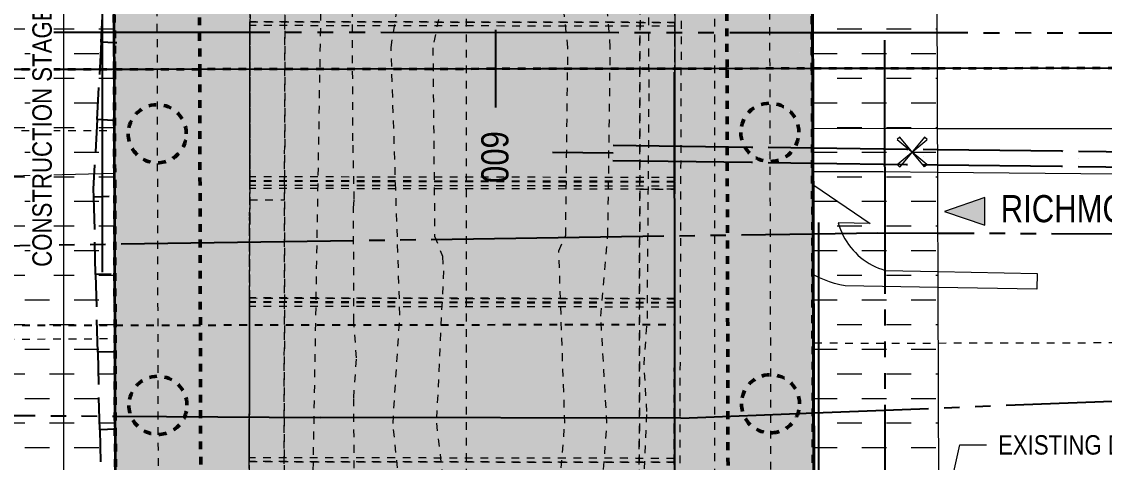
# Model space of a CAD drawing. Header units: metres. Extents: x 1 to 98, y 2 to 1697.
# Drawn here: x 15.53 to 29.49, y 1662.39 to 1668.07 of the extents above; entities that cross this region are included whole.
import ezdxf

# ---------------------------------------------------------------- set-up
doc = ezdxf.new("R2010")
doc.units = ezdxf.units.M
for name, pattern in [('ControlLine', [0.02, 0.0125, -0.0025, 0.0025, -0.0025]), ('DASHED2', [9.525, 6.35, -3.175]), ('Dot_Section Line', [0.02, 0, -0.02]), ('IMPORT-LNMK-LaneLine3 _3__2_', [0.012, 0.003, -0.009]), ('IMPORT-LNMK-LineCont _3_', [0.004, 0.001, -0.003]), ('JacobsDash', [0.0045, 0.003, -0.0015]), ('JacobsDemolished', [0.0045, 0.003, -0.0015]), ('JacobsGridLine', [0.0145, 0.01, -0.001, 0.0025, -0.001])]:
    doc.linetypes.add(name, pattern=pattern)
doc.layers.get('Defpoints').update_dxf_attribs({"color": 41})
for name, color, linetype, lineweight in [('BRIDGE-ABUTMENT-CONC', 7, 'Continuous', 50), ('D-BDGE', 7, 'Continuous', 13), ('D-BDGE-FLOOR', 7, 'Continuous', 50), ('D-BDGE-FLOOR-PAT', 7, 'Continuous', 50), ('D-BDGE-FNDN-PILE-CONC', 7, 'Continuous', 50), ('D-BDGE-LINE', 7, 'Continuous', 9), ('D-ENHA-ANNO-TEXT', 7, 'Continuous', 9), ('D-ENHA-GEN-LINE', 7, 'Continuous', 9), ('D-ENHA-GEN-LINE-GRIDS', 7, 'Continuous', 9), ('D-ENHA-TEXT', 7, 'Continuous', 9), ('D-ENHA-TEXT-DIMS', 7, 'Continuous', 9)]:
    doc.layers.add(name, color=color, linetype=linetype, lineweight=lineweight)
for name, color, linetype, lineweight, true_color in [('D-BDGE-DECK', 7, 'Continuous', 13, 0x8c8cc6), ('D-BDGE-FNDN', 7, 'Continuous', 13, 0x8c8cc6), ('D-BDGE-FRAMING', 7, 'Continuous', 13, 0x8c8cc6), ('D-BDGE-INT-WALL', 7, 'Continuous', 13, 0x8c8cc6)]:
    doc.layers.add(name, color=color, linetype=linetype, lineweight=lineweight, true_color=true_color)
doc.styles.add('Arial Narrow', font='ARIALN.TTF', dxfattribs={"height": 0.35})
doc.styles.add('Arial Narrow_3', font='ARIALN.TTF', dxfattribs={"height": 0.25})
doc.dimstyles.new('Dimension_Standard_O__mm_', dxfattribs={"dimscale": 0.3048, "dimtxt": 0.255858, "dimasz": 0.82021, "dimexe": 0.787402, "dimexo": 0.492126, "dimgap": 0.492126, "dimtad": 1, "dimdec": 0, "dimlfac": 1000, "dimzin": 0, "dimdsep": 46, "dimtxsty": 'Arial Narrow_3', "dimsah": 1, "dimcen": 0.09, "dimaunit": 1, "dimadec": 4, "dimazin": 0, "dimtfac": 1, "dimtdec": 4, "dimtix": 1, "dimtmove": 0, "dimatfit": 3, "dimfxl": 1, "dimtvp": 1, "dimtfill": 1, "dimtolj": 1, "dimtzin": 0, "dimlwd": 18, "dimlwe": 18, "dimarcsym": 2})

# ---------------------------------------------------------------- blocks, each defined once
blk = doc.blocks.new('T2DPAA-T2D-PWA-RW-M2D-000002_ControlLinesMinor_rvt-1-DRG-2871021 - GENERAL ARRANGEMENT PLAN')
at = {"layer": 'D-BDGE', "color": 150, "linetype": 'ControlLine', "lineweight": 35, "true_color": 0x0080ff}
for p, q in [((574.656, 1667.461), (576.256, 1667.463)), ((576.256, 1667.463), (585.269, 1667.474)), ((585.269, 1667.474), (586.869, 1667.476)), ((586.869, 1667.476), (600.515, 1667.493))]:
    blk.add_line(p, q, dxfattribs=at)
at = {"layer": 'D-ENHA-GEN-LINE', "color": 150, "lineweight": 25, "true_color": 0x0080ff}
blk.add_line((581.17, 1667.969), (581.171, 1666.969), dxfattribs=at)
at = {"layer": 'D-ENHA-GEN-LINE', "color": 150, "lineweight": 18, "true_color": 0x0080ff, "insert": (581.336, 1666.664), "char_height": 0.35, "width": 0.81772, "attachment_point": 1, "rotation": 270.0718, "style": 'Arial Narrow'}
blk.add_mtext('600', dxfattribs=at)
blk = doc.blocks.new('T2DPAA-T2D-PWA-SU-M2D-000003_250_dwg-40806560-DRG-2871021 - GENERAL ARRANGEMENT PLAN')
at = {"color": 253, "lineweight": 25, "true_color": 0xa3d0a3}
for p, q in [((35.178, 1576.81), (38.236, 1577.06)), ((34.362, 1576.743), (34.566, 1576.759)), ((34.77, 1576.776), (34.974, 1576.793)), ((31.765, 1576.53), (33.36, 1576.661)), ((33.36, 1576.661), (33.751, 1576.693)), ((33.955, 1576.709), (34.158, 1576.726)), ((30.693, 1576.443), (31.765, 1576.53)), ((32.965, 1573.251), (32.692, 1576.508)), ((29.469, 1576.342), (29.673, 1576.359)), ((29.877, 1576.376), (30.081, 1576.392)), ((30.285, 1576.409), (30.489, 1576.426)), ((26.208, 1576.075), (29.266, 1576.326)), ((25.8, 1576.042), (26.004, 1576.059)), ((22.782, 1575.795), (24.781, 1575.959)), ((24.984, 1575.975), (25.188, 1575.992)), ((25.392, 1576.009), (25.596, 1576.025)), ((21.723, 1575.708), (22.782, 1575.795)), ((32.999, 1572.843), (32.982, 1573.047)), ((33.033, 1572.435), (33.016, 1572.639)), ((33.067, 1572.028), (33.05, 1572.232)), ((33.34, 1568.766), (33.084, 1571.824))]:
    blk.add_line(p, q, dxfattribs=at)
at = {"color": 41, "lineweight": 25, "true_color": 0xffd0a3}
for p, q in [((22.624, 1575.652), (22.636, 1575.236)), ((22.824, 1575.658), (22.794, 1575.657)), ((22.653, 1574.653), (22.665, 1574.236)), ((22.798, 1572.66), (22.844, 1572.246)), ((22.907, 1571.666), (22.953, 1571.252)), ((23.016, 1570.672), (23.061, 1570.258))]:
    blk.add_line(p, q, dxfattribs=at)
at = {"color": 9, "lineweight": 25, "true_color": 0xd0a3d0}
for p, q in [((33.303, 1575.148), (33.488, 1575.161)), ((35.305, 1575.188), (35.305, 1575.188)), ((31.308, 1575.009), (31.892, 1575.05)), ((33.31, 1575.05), (33.31, 1575.05)), ((33.317, 1574.951), (33.505, 1574.964)), ((31.315, 1574.911), (31.315, 1574.911)), ((31.322, 1574.813), (31.908, 1574.853)), ((28.539, 1574.718), (29.32, 1574.772))]:
    blk.add_line(p, q, dxfattribs=at)
at = {"color": 9, "lineweight": 25, "true_color": 0xd0d0a3}
for p, q in [((38.032, 1574.432), (35.041, 1574.197)), ((34.044, 1574.119), (33.58, 1574.082)), ((34.443, 1574.15), (34.244, 1574.134)), ((34.842, 1574.181), (34.642, 1574.166)), ((30.857, 1573.832), (30.658, 1573.812)), ((31.986, 1573.941), (31.056, 1573.851)), ((30.061, 1573.754), (27.075, 1573.463)), ((30.459, 1573.793), (30.26, 1573.773)), ((26.478, 1573.405), (26.279, 1573.386)), ((26.876, 1573.444), (26.677, 1573.425)), ((26.08, 1573.367), (23.094, 1573.076)), ((22.497, 1573.018), (22.298, 1572.999)), ((22.895, 1573.057), (22.696, 1573.037)), ((22.099, 1572.979), (21.421, 1572.913)), ((34.638, 1571.946), (37.616, 1572.311)), ((33.844, 1571.849), (34.042, 1571.873)), ((34.241, 1571.897), (34.439, 1571.922)), ((32.183, 1571.645), (33.645, 1571.824)), ((30.473, 1571.435), (32.183, 1571.645)), ((23.201, 1570.862), (25.839, 1571.063)), ((21.606, 1570.741), (22.17, 1570.784)), ((22.37, 1570.799), (22.569, 1570.814)), ((22.768, 1570.829), (22.968, 1570.845)), ((23.167, 1570.86), (23.201, 1570.862))]:
    blk.add_line(p, q, dxfattribs=at)
at = {"color": 254, "lineweight": 25, "true_color": 0xffdbd0}
blk.add_line((30.473, 1571.435), (25.839, 1571.063), dxfattribs=at)
at = {"color": 41, "lineweight": 25, "true_color": 0xffd0a3, "flags": 128}
for points in [[(22.794, 1575.657), (22.625, 1575.652), (22.624, 1575.652), (22.612, 1576.069)], [(22.852, 1574.659), (22.654, 1574.653), (22.653, 1574.653), (22.64, 1575.069)], [(22.669, 1574.07), (22.678, 1573.757), (22.69, 1573.654), (22.735, 1573.24)], [(22.888, 1573.676), (22.691, 1573.654), (22.69, 1573.654)], [(22.997, 1572.682), (22.8, 1572.66), (22.798, 1572.66), (22.753, 1573.074)], [(23.106, 1571.688), (22.909, 1571.666), (22.907, 1571.666), (22.862, 1572.08)], [(23.215, 1570.694), (23.018, 1570.672), (23.016, 1570.672), (22.971, 1571.086)]]:
    blk.add_lwpolyline(points, dxfattribs=at)
at = {"color": 9, "lineweight": 25, "true_color": 0xd0a3d0, "flags": 128}
for points in [[(35.298, 1575.287), (37.08, 1575.411), (37.094, 1575.411)], [(33.488, 1575.161), (35.085, 1575.272), (35.099, 1575.273)], [(31.892, 1575.05), (33.089, 1575.133), (33.103, 1575.134)], [(33.505, 1574.964), (35.098, 1575.075), (35.112, 1575.076)], [(35.312, 1575.09), (37.093, 1575.214), (37.107, 1575.215)], [(29.313, 1574.87), (31.094, 1574.994), (31.108, 1574.995)], [(31.908, 1574.853), (33.103, 1574.936), (33.117, 1574.937)], [(29.326, 1574.674), (31.108, 1574.798), (31.122, 1574.799)]]:
    blk.add_lwpolyline(points, dxfattribs=at)
at = {"color": 9, "lineweight": 25, "true_color": 0xd0d0a3, "flags": 128}
blk.add_lwpolyline([(33.58, 1574.082), (32.809, 1574.022), (31.986, 1573.941)], dxfattribs=at)
blk = doc.blocks.new('T2DPAA-T2D-PWA-SU-M2D-000001_ExistingUtilities_rvt-1-DRG-2871021 - GENERAL ARRANGEMENT PLAN')
at = {"color": 254, "lineweight": 25, "true_color": 0xd0d0d0, "rotation": 355.285451560958}
blk.add_blockref('T2DPAA-T2D-PWA-SU-M2D-000003_250_dwg-40806560-DRG-2871021 - GENERAL ARRANGEMENT PLAN', (424.033, 99.349), dxfattribs=at)
blk = doc.blocks.new('T2DPAA-T2D-C3S-RW-M2D-100010_dwg-40802999-DRG-2871021 - GENERAL ARRANGEMENT PLAN')
at = {"color": 9, "lineweight": 25, "true_color": 0xc3c3c3}
for p, q in [((262.333, -121.06), (262.343, -121.059)), ((251.767, -121.945), (253.358, -121.812))]:
    blk.add_line(p, q, dxfattribs=at)
at = {"color": 9, "linetype": 'IMPORT-LNMK-LaneLine3 _3__2_', "lineweight": 25, "true_color": 0xc3c3c3}
blk.add_line((252.046, -125.233), (253.637, -125.1), dxfattribs=at)
at = {"color": 9, "lineweight": 25, "true_color": 0xc3c3c3, "flags": 128}
for points in [[(263.937, -120.926), (268.647, -120.531), (268.819, -120.517), (269.209, -120.484), (269.868, -120.429), (273.192, -120.151), (273.197, -120.15), (273.308, -120.141)], [(262.343, -121.059), (263.836, -120.934), (263.937, -120.926)], [(253.362, -121.811), (253.871, -121.769), (258.854, -121.351), (260.554, -121.209), (260.82, -121.187), (262.333, -121.06)], [(260.558, -121.259), (260.829, -124.497), (260.975, -126.242), (261.121, -127.985)]]:
    blk.add_lwpolyline(points, dxfattribs=at)
at = {"color": 9, "linetype": 'IMPORT-LNMK-LaneLine3 _3__2_', "lineweight": 25, "true_color": 0xc3c3c3, "flags": 128}
blk.add_lwpolyline([(253.642, -125.099), (254.147, -125.057), (259.129, -124.64), (260.829, -124.497)], dxfattribs=at)
blk = doc.blocks.new('T2DPAA-T2D-PWC-RW-M2D-100010_RoadDesign_rvt-1-DRG-2871021 - GENERAL ARRANGEMENT PLAN')
at = {"color": 9, "lineweight": 25, "true_color": 0xc3c3c3, "rotation": 355.285451560958}
blk.add_blockref('T2DPAA-T2D-C3S-RW-M2D-100010_dwg-40802999-DRG-2871021 - GENERAL ARRANGEMENT PLAN', (333.764, 1809.686), dxfattribs=at)
blk = doc.blocks.new('T2DPAA-T2D-PWA-SU-M2D-000002_dwg-40815123-DRG-2871021 - GENERAL ARRANGEMENT PLAN')
at = {"color": 254, "lineweight": 18, "true_color": 0xe1e1e1}
for p, q in [((43.002, 1554.571), (44.597, 1554.702)), ((42.988, 1554.57), (43.002, 1554.571)), ((43.05, 1554.014), (43.036, 1554.013)), ((43.05, 1553.848), (43.065, 1553.84)), ((34.068, 1553.251), (32.477, 1553.079)), ((44.075, 1552.821), (44.754, 1552.863)), ((43.164, 1552.685), (43.148, 1552.692))]:
    blk.add_line(p, q, dxfattribs=at)
at = {"color": 254, "linetype": 'IMPORT-LNMK-LineCont _3_', "lineweight": 18, "true_color": 0xe1e1e1}
for p, q in [((32.427, 1553.671), (34.021, 1553.804)), ((43.222, 1551.815), (43.238, 1551.817)), ((32.655, 1550.988), (34.248, 1551.13))]:
    blk.add_line(p, q, dxfattribs=at)
at = {"color": 254, "lineweight": 18, "true_color": 0xe1e1e1, "flags": 128}
for points in [[(44.597, 1554.702), (52.432, 1555.346), (56.106, 1555.6), (57.273, 1555.659), (58.208, 1555.652)], [(58.247, 1555.184), (56.618, 1555.05), (52.457, 1554.707), (44.645, 1554.137)], [(44.645, 1554.137), (43.939, 1554.085), (43.05, 1554.014)], [(43.065, 1553.84), (43.833, 1553.408), (43.421, 1553.382), (43.437, 1553.341), (43.455, 1553.3), (43.476, 1553.261), (43.498, 1553.222), (43.523, 1553.185), (43.549, 1553.149), (43.577, 1553.114), (43.607, 1553.081), (43.639, 1553.049), (43.672, 1553.019), (43.707, 1552.99), (43.744, 1552.963), (43.781, 1552.939), (43.82, 1552.916), (43.861, 1552.895), (43.902, 1552.876), (43.944, 1552.859), (43.987, 1552.844), (44.031, 1552.832), (44.075, 1552.821)], [(44.754, 1552.863), (46.029, 1552.941), (46.042, 1552.742), (44.772, 1552.659)], [(44.772, 1552.659), (43.574, 1552.58), (43.505, 1552.589), (43.437, 1552.6), (43.369, 1552.615), (43.302, 1552.634), (43.237, 1552.656), (43.173, 1552.681), (43.164, 1552.685)]]:
    blk.add_lwpolyline(points, dxfattribs=at)
at = {"color": 254, "linetype": 'IMPORT-LNMK-LineCont _3_', "lineweight": 18, "true_color": 0xe1e1e1, "flags": 128}
for points in [[(44.833, 1551.945), (52.696, 1552.612), (56.21, 1552.925), (58.417, 1553.121)], [(43.238, 1551.817), (43.866, 1551.863), (44.833, 1551.945)]]:
    blk.add_lwpolyline(points, dxfattribs=at)
blk = doc.blocks.new('T2DPAA-T2D-PWA-SU-M2D-000100_Survey_rvt-1-DRG-2871021 - GENERAL ARRANGEMENT PLAN')
at = {"color": 254, "lineweight": 18, "true_color": 0xe1e1e1, "rotation": 355.285451560958}
blk.add_blockref('T2DPAA-T2D-PWA-SU-M2D-000002_dwg-40815123-DRG-2871021 - GENERAL ARRANGEMENT PLAN', (414.642, 120.923), dxfattribs=at)
blk = doc.blocks.new('T2DPAA-T2D-C3S-SD-XRF-100099_250_dwg-40820996-DRG-2871021 - GENERAL ARRANGEMENT PLAN')
at = {"lineweight": 18}
blk.add_line((143.512, 3182.502), (143.512, 3182.502), dxfattribs=at)
at = {"lineweight": 18, "flags": 128}
for points in [[(143.369, 3182.296), (143.333, 3182.327), (143.688, 3182.673), (143.691, 3182.677), (143.655, 3182.707), (143.371, 3182.3)], [(143.717, 3182.358), (143.687, 3182.323), (143.34, 3182.678), (143.337, 3182.68), (143.307, 3182.645), (143.714, 3182.361)]]:
    blk.add_lwpolyline(points, close=True, dxfattribs=at)
blk = doc.blocks.new('T2DPAA-T2D-PWC-SD-M2D-100001_ProposedDrainage_rvt-1-DRG-2871021 - GENERAL ARRANGEMENT PLAN')
at = {"lineweight": 18, "rotation": 355.285451560958}
blk.add_blockref('T2DPAA-T2D-C3S-SD-XRF-100099_250_dwg-40820996-DRG-2871021 - GENERAL ARRANGEMENT PLAN', (181.942, -1493.544), dxfattribs=at)
blk = doc.blocks.new('Roofs 3 - Roofs 3-4999916-DRG-2871021 - GENERAL ARRANGEMENT PLAN')
at = {"layer": 'D-BDGE-DECK', "color": 8, "linetype": 'JacobsDemolished', "true_color": 0x808080}
for p, q in [((444.127, 1713.872), (444.582, 1708.236)), ((439.12, 1707.794), (438.665, 1713.431)), ((444.579, 1708.274), (444.248, 1712.378)), ((438.785, 1711.937), (439.117, 1707.832)), ((444.579, 1708.274), (439.117, 1707.832)), ((444.582, 1708.236), (439.12, 1707.794)), ((444.696, 1706.829), (444.579, 1708.274)), ((444.582, 1708.236), (445.163, 1701.049)), ((439.117, 1707.832), (439.234, 1706.387)), ((439.701, 1700.607), (439.12, 1707.794)), ((444.696, 1706.829), (439.234, 1706.387)), ((445.028, 1702.723), (444.696, 1706.829)), ((439.234, 1706.387), (439.565, 1702.282))]:
    blk.add_line(p, q, dxfattribs=at)
blk = doc.blocks.new('01_SFO_FRP_Pile_CastInPlace_CS - CAST-IN-PLACE PILE - 0750-7668704-DRG-2871021 - GENERAL ARRANGEMENT PLAN')
at = {"layer": 'D-BDGE-FNDN-PILE-CONC', "linetype": 'JacobsDash'}
for start, end in [(90, 270), (90, 270), (270, 90), (270, 90)]:
    blk.add_arc((0, 0), 0.375, start, end, dxfattribs=at)
blk = doc.blocks.new('CS_Annot_Symb_Direction - ARROW RIGHT_1-5794038-DRG-2871021 - GENERAL ARRANGEMENT PLAN')
at = {"layer": 'D-ENHA-GEN-LINE'}
blk.add_hatch(color=256, dxfattribs=at).paths.add_polyline_path([(0, 0.0018), (0.00522, 0), (0, -0.0018)])
for p, q in [((0, 0.0018), (0, -0.0018)), ((0.00522, 0), (0, 0.0018)), ((0, -0.0018), (0.00522, 0))]:
    blk.add_line(p, q, dxfattribs=at)
blk = doc.blocks.new('DIMBLOCK1-DRG-2871021 - GENERAL ARRANGEMENT PLAN')
at = {"layer": 'D-ENHA-TEXT-DIMS', "color": 0, "lineweight": 18, "transparency": 16777216}
for p, q in [((16.546, 1677.923), (15.83, 1677.923)), ((16.07, 1655.783), (16.07, 1677.673)), ((16.602, 1655.533), (15.83, 1655.533))]:
    blk.add_line(p, q, dxfattribs=at)
at = {"layer": 'D-ENHA-TEXT-DIMS', "color": 0, "transparency": 16777216}
for points in [[(16.029, 1677.673), (16.112, 1677.673), (16.07, 1677.923)], [(16.029, 1655.783), (16.112, 1655.783), (16.07, 1655.533)]]:
    blk.add_solid(points, dxfattribs=at)
at = {"layer": 'Defpoints', "color": 0, "transparency": 16777216}
for p in [(16.07, 1677.923), (16.696, 1677.923), (16.752, 1655.533)]:
    blk.add_point(p, dxfattribs=at)
at = {"layer": 'D-ENHA-TEXT-DIMS', "color": 0, "lineweight": 18, "transparency": 16777216, "insert": (15.791, 1666.728), "char_height": 0.25, "width": 4.36177, "attachment_point": 5, "rotation": 90, "style": 'Arial Narrow_3', "bg_fill": 3, "box_fill_scale": 1.1, "bg_fill_color": 256, "bg_fill_true_color": 13158600, "bg_fill_transparency": 0}
blk.add_mtext('\\A1;CONSTRUCTION STAGE B', dxfattribs=at)

msp = doc.modelspace()

# ---------------------------------------------------------------- hatches: boundary and pattern name
at = {"layer": 'D-BDGE-FLOOR-PAT', "lineweight": 5, "true_color": 0xc0c0c0}
h = msp.add_hatch(color=9, dxfattribs=at)
h.paths.add_polyline_path([(16.7222, 1667.463), (25.7222, 1667.4851), (22.4501, 1671.2692), (16.7121, 1671.5719), (16.7207, 1668.0748)])
h.paths.add_polyline_path([(19.5714, 1674.5983), (16.6964, 1677.9231), (16.7044, 1674.8637), (19.5308, 1674.6021)])
for points in [[(25.7222, 1667.4851), (25.6964, 1677.9453), (16.697, 1677.9225), (19.5714, 1674.5983), (24.5066, 1674.1415), (24.2878, 1671.7768), (24.2271, 1671.0933), (24.1902, 1671.1019), (24.1898, 1671.1002), (23.8266, 1671.1888), (22.9128, 1671.2466), (22.9127, 1671.2447), (22.4501, 1671.2692), (25.6662, 1667.5499)], [(16.7447, 1658.3105), (25.7222, 1667.4851), (16.7222, 1667.463), (16.7436, 1658.7595)], [(16.7447, 1658.3105), (25.7447, 1658.3308), (25.7222, 1667.4851), (16.7448, 1658.3106)]]:
    msp.add_hatch(color=9, dxfattribs=at).paths.add_polyline_path(points)
at = {"layer": 'D-BDGE-LINE'}
h = msp.add_hatch(dxfattribs=at)
h.set_pattern_fill('FP_4', color=256, style=0, pattern_type=2)
h.set_pattern_definition([(0, (-1228.7157, -1313.344), (0.3175, 0.3175), [0.3175, -0.3175])])
h.paths.add_polyline_path([(26.8219, 1655.4078), (27.7017, 1655.41), (27.6991, 1656.46), (27.4695, 1657.5303), (26.5056, 1657.529), (26.5025, 1659.7299), (27.3592, 1659.7311), (27.2662, 1690.444), (25.6662, 1690.444), (25.7691, 1656.4552), (26.8193, 1656.4578), (26.8202, 1656.098)])
h.paths.add_polyline_path([(15.1516, 1655.5308), (16.7516, 1655.5344), (16.6669, 1690.2374), (15.0665, 1690.3855), (15.134, 1662.7518)])

# ---------------------------------------------------------------- linework, layer by layer
at = {"layer": 'BRIDGE-ABUTMENT-CONC', "linetype": 'JacobsDash'}
for p, q in [((16.7222, 1667.4628), (16.6964, 1677.9247)), ((17.7964, 1677.9274), (17.8222, 1667.4645)), ((24.6222, 1667.4874), (24.5964, 1677.9424)), ((25.6964, 1677.9441), (25.7222, 1667.4902)), ((16.7222, 1667.4618), (16.7222, 1667.4628)), ((16.7516, 1655.5344), (16.7222, 1667.4619)), ((17.8222, 1667.4646), (17.8516, 1655.536)), ((24.6222, 1667.4875), (24.6222, 1667.4874)), ((24.6516, 1655.5525), (24.6222, 1667.4874)), ((25.7222, 1667.4902), (25.7222, 1667.4902)), ((25.7222, 1667.4902), (25.7222, 1667.4892)), ((25.7222, 1667.4892), (25.7516, 1655.5552))]:
    msp.add_line(p, q, dxfattribs=at)
at = {"layer": 'D-BDGE', "lineweight": 18}
for p, q in [((25.6662, 1690.444), (25.7691, 1656.4552)), ((27.3592, 1659.7311), (27.2662, 1690.444)), ((16.7516, 1655.5344), (16.6669, 1690.2374))]:
    msp.add_line(p, q, dxfattribs=at)
at = {"layer": 'D-BDGE', "color": 150, "linetype": 'DASHED2', "lineweight": 25, "true_color": 0x2492ff}
for p, q in [((25.8076, 1659.134), (25.8076, 1690.444)), ((16.5643, 1690.2469), (16.5643, 1655.534))]:
    msp.add_line(p, q, dxfattribs=at)
at = {"layer": 'D-BDGE', "color": 8, "linetype": 'JacobsDash', "lineweight": 18, "true_color": 0x808080}
for p, q in [((19.7983, 1666.5382), (19.7686, 1672.8432)), ((19.4252, 1670.7892), (19.1549, 1654.7322)), ((24.007, 1659.7837), (24.0426, 1670.3888)), ((23.6176, 1667.2277), (23.6095, 1668.5277)), ((23.1172, 1667.7455), (23.0577, 1668.4429)), ((20.2899, 1667.7436), (20.3791, 1668.3066)), ((20.9385, 1668.3008), (20.8288, 1667.7364)), ((22.5697, 1667.7402), (22.5075, 1668.3319)), ((20.4035, 1664.3005), (20.2899, 1667.7436)), ((20.8288, 1667.7364), (20.8517, 1665.3115)), ((22.5419, 1665.3204), (22.5697, 1667.7402)), ((23.0858, 1665.3157), (23.1172, 1667.7455)), ((23.5948, 1664.2478), (23.6176, 1667.2277)), ((19.8149, 1665.7843), (19.7983, 1666.5382)), ((19.8065, 1665.6734), (19.8149, 1665.7843)), ((19.8092, 1664.2084), (19.8065, 1665.6734)), ((20.8517, 1665.3115), (20.952, 1665.0501)), ((22.4527, 1665.1193), (22.5419, 1665.3204)), ((22.9941, 1664.2797), (23.0858, 1665.3157)), ((20.952, 1665.0501), (20.9653, 1664.8606)), ((22.5305, 1662.9006), (22.4527, 1665.1193)), ((20.9653, 1664.8606), (20.874, 1662.8977)), ((20.3149, 1662.8933), (20.4035, 1664.3005)), ((19.8439, 1663.7397), (19.8092, 1664.2084)), ((23.074, 1662.897), (22.9941, 1664.2797)), ((23.553, 1663.6492), (23.5948, 1664.2478)), ((19.808, 1663.226), (19.8439, 1663.7397)), ((23.5876, 1663.0502), (23.553, 1663.6492)), ((19.816, 1662.1181), (19.808, 1663.226)), ((23.5258, 1661.5115), (23.5876, 1663.0502)), ((22.4178, 1661.5253), (22.5305, 1662.9006)), ((20.4553, 1661.5255), (20.3149, 1662.8933)), ((20.874, 1662.8977), (21.0382, 1661.5073)), ((22.9691, 1661.506), (23.074, 1662.897))]:
    msp.add_line(p, q, dxfattribs=at)
at = {"layer": 'D-BDGE-FLOOR', "lineweight": 35}
for p, q in [((16.7516, 1655.533), (16.6964, 1677.9231)), ((25.6964, 1677.9453), (25.7516, 1655.5552))]:
    msp.add_line(p, q, dxfattribs=at)
at = {"layer": 'D-BDGE-FRAMING', "color": 8, "linetype": 'JacobsDemolished', "true_color": 0x808080}
for p, q in [((18.4704, 1668.0742), (18.4669, 1666.0242)), ((18.4703, 1668.0242), (18.4704, 1668.0742)), ((18.4704, 1668.0742), (23.9507, 1668.065)), ((23.9507, 1668.065), (18.4704, 1668.0742)), ((23.9472, 1666.0151), (23.9507, 1668.065)), ((23.9507, 1668.065), (23.9506, 1668.015)), ((18.467, 1666.0743), (18.4703, 1668.0242)), ((23.9506, 1668.015), (18.4703, 1668.0242)), ((23.9506, 1668.015), (18.4703, 1668.0242)), ((23.9506, 1668.015), (23.9473, 1666.0651)), ((18.4669, 1666.0141), (18.4643, 1664.4642)), ((18.4668, 1665.9639), (18.4669, 1666.0141)), ((18.4669, 1666.0242), (18.467, 1666.0743)), ((23.9472, 1666.0151), (18.4669, 1666.0242)), ((23.9472, 1666.0151), (18.4669, 1666.0242)), ((23.9472, 1666.0049), (18.4669, 1666.0141)), ((23.9472, 1666.0049), (18.4669, 1666.0141)), ((23.9473, 1666.0651), (18.467, 1666.0743)), ((23.9473, 1666.0651), (18.467, 1666.0743)), ((23.9446, 1664.455), (23.9472, 1666.0049)), ((23.9472, 1666.0049), (23.9471, 1665.9548)), ((23.9473, 1666.0651), (23.9472, 1666.0151)), ((18.4644, 1664.5125), (18.4668, 1665.9624)), ((18.4668, 1665.9624), (18.4668, 1665.9639)), ((23.9471, 1665.9548), (18.4668, 1665.9639)), ((23.9471, 1665.9532), (18.4668, 1665.9624)), ((23.9471, 1665.9532), (23.9447, 1664.5034)), ((23.9471, 1665.9548), (23.9471, 1665.9532)), ((18.4643, 1664.4536), (18.4609, 1662.4036)), ((18.4642, 1664.4036), (18.4643, 1664.4537)), ((18.4643, 1664.4642), (18.4644, 1664.514)), ((23.9446, 1664.455), (18.4643, 1664.4642)), ((23.9446, 1664.455), (18.4643, 1664.4642)), ((18.4643, 1664.4537), (18.4643, 1664.4536)), ((23.9446, 1664.4445), (18.4643, 1664.4537)), ((23.9446, 1664.4445), (18.4643, 1664.4536)), ((18.4644, 1664.514), (18.4644, 1664.5125)), ((23.9447, 1664.5049), (18.4644, 1664.514)), ((18.4644, 1664.5125), (23.9447, 1664.5034)), ((23.9412, 1662.3945), (23.9446, 1664.4445)), ((23.9446, 1664.4445), (23.9445, 1664.3945)), ((23.9447, 1664.5049), (23.9446, 1664.455)), ((23.9446, 1664.4445), (23.9446, 1664.4445)), ((23.9447, 1664.5034), (23.9447, 1664.5049)), ((18.461, 1662.4541), (18.4642, 1664.404)), ((18.4642, 1664.404), (18.4642, 1664.4036)), ((23.9445, 1664.3948), (18.4642, 1664.404)), ((23.9445, 1664.3945), (18.4642, 1664.4036)), ((23.9445, 1664.3948), (23.9413, 1662.4449)), ((23.9445, 1664.3945), (23.9445, 1664.3948)), ((18.4609, 1662.4037), (18.461, 1662.4537)), ((18.4609, 1662.4036), (18.4609, 1662.4037)), ((18.4609, 1662.4037), (23.9412, 1662.3945)), ((23.9412, 1662.3945), (18.4609, 1662.4036)), ((18.461, 1662.4537), (18.461, 1662.4541)), ((23.9413, 1662.4449), (18.461, 1662.4541)), ((23.9413, 1662.4446), (18.461, 1662.4537)), ((23.9413, 1662.4446), (23.9412, 1662.3945)), ((23.9412, 1662.3945), (23.9412, 1662.3945)), ((23.9413, 1662.4449), (23.9413, 1662.4446))]:
    msp.add_line(p, q, dxfattribs=at)
at = {"layer": 'D-BDGE-INT-WALL', "color": 8, "linetype": 'JacobsDemolished', "true_color": 0x808080}
for p, q in [((23.4786, 1655.1653), (23.5122, 1675.2957)), ((23.5122, 1675.2957), (23.4786, 1655.1653)), ((23.9286, 1655.1646), (23.9622, 1675.2949)), ((23.9622, 1675.2949), (23.9286, 1655.1646)), ((18.4488, 1655.1737), (18.4822, 1675.1591)), ((18.4822, 1675.1591), (18.4488, 1655.1737)), ((18.8988, 1655.173), (18.9322, 1675.1583)), ((18.9322, 1675.1583), (18.8988, 1655.173)), ((23.4965, 1665.9157), (23.9465, 1665.9149)), ((18.4665, 1665.7791), (18.9165, 1665.7784))]:
    msp.add_line(p, q, dxfattribs=at)
at = {"layer": 'D-ENHA-ANNO-TEXT', "color": 7, "linetype": 'Dot_Section Line', "true_color": 0xffffff}
for p, q in [((21.2632, 1653.011), (21.2632, 1695.6172)), ((24.4663, 1653.011), (24.4663, 1695.5489))]:
    msp.add_line(p, q, dxfattribs=at)
at = {"layer": 'D-ENHA-GEN-LINE-GRIDS', "linetype": 'JacobsGridLine', "lineweight": 18}
for p, q in [((25.1108, 1692.4016), (25.2029, 1654.9899)), ((17.2121, 1691.8475), (17.3049, 1654.1859))]:
    msp.add_line(p, q, dxfattribs=at)
at = {"layer": 'D-ENHA-TEXT'}
for p, q in [((26.9731, 1659.7482), (27.6256, 1662.6189)), ((27.6256, 1662.6189), (27.9667, 1662.6189))]:
    msp.add_line(p, q, dxfattribs=at)

# ---------------------------------------------------------------- block references
at = {"color": 254, "lineweight": 5, "true_color": 0xe1e1e1}
msp.add_blockref('T2DPAA-T2D-PWA-SU-M2D-000100_Survey_rvt-1-DRG-2871021 - GENERAL ARRANGEMENT PLAN', (-559.5337, 0), dxfattribs=at)
at = {"lineweight": 5}
for name in ['T2DPAA-T2D-PWC-RW-M2D-100010_RoadDesign_rvt-1-DRG-2871021 - GENERAL ARRANGEMENT PLAN', 'T2DPAA-T2D-PWA-SU-M2D-000001_ExistingUtilities_rvt-1-DRG-2871021 - GENERAL ARRANGEMENT PLAN', 'T2DPAA-T2D-PWC-SD-M2D-100001_ProposedDrainage_rvt-1-DRG-2871021 - GENERAL ARRANGEMENT PLAN', 'T2DPAA-T2D-PWA-RW-M2D-000002_ControlLinesMinor_rvt-1-DRG-2871021 - GENERAL ARRANGEMENT PLAN']:
    msp.add_blockref(name, (-559.5337, 0), dxfattribs=at)
at = {"layer": 'D-BDGE-DECK', "color": 8, "linetype": 'JacobsDemolished', "true_color": 0x808080, "rotation": 355.285451560958}
msp.add_blockref('Roofs 3 - Roofs 3-4999916-DRG-2871021 - GENERAL ARRANGEMENT PLAN', (-559.5337, 0), dxfattribs=at)
at = {"layer": 'D-BDGE-FNDN', "color": 7, "linetype": 'JacobsDash', "lineweight": 50}
for p, rotation in [((17.2742, 1666.6291), 270.1411347535742), ((25.1742, 1666.6486), 90.15320460649058), ((17.2829, 1663.1292), 270.1411347535746), ((25.1828, 1663.1485), 90.14113475357769)]:
    msp.add_blockref('01_SFO_FRP_Pile_CastInPlace_CS - CAST-IN-PLACE PILE - 0750-7668704-DRG-2871021 - GENERAL ARRANGEMENT PLAN', p, dxfattribs=dict(at, rotation=rotation))
at = {"layer": 'D-ENHA-GEN-LINE', "xscale": 100, "yscale": 100, "zscale": 100, "rotation": 180}
msp.add_blockref('CS_Annot_Symb_Direction - ARROW RIGHT_1-5794038-DRG-2871021 - GENERAL ARRANGEMENT PLAN', (27.9467, 1665.6293), dxfattribs=at)

# ---------------------------------------------------------------- next in the draw order: texts
at = {"layer": 'D-ENHA-GEN-LINE', "insert": (28.1513, 1665.8391), "char_height": 0.35, "attachment_point": 1, "style": 'Arial Narrow', "bg_fill": 3, "box_fill_scale": 1, "bg_fill_color": 256, "bg_fill_true_color": 13158600, "bg_fill_transparency": 0}
msp.add_mtext('RICHMOND ROAD WESTBOUND', dxfattribs=at)
at = {"layer": 'D-ENHA-TEXT', "insert": (28.1167, 1662.7439), "char_height": 0.25, "attachment_point": 1, "style": 'Arial Narrow_3', "bg_fill": 3, "box_fill_scale": 1, "bg_fill_color": 256, "bg_fill_transparency": 0}
msp.add_mtext('EXISTING DRAINAGE PIT SIZE ', dxfattribs=at)

# ---------------------------------------------------------------- next in the draw order: dimensions: what is measured, and where the dimension line sits
at = {"layer": 'D-ENHA-TEXT-DIMS', "lineweight": 18}
dim = msp.add_linear_dim(base=(16.0704, 1677.9231), p1=(16.7516, 1655.533), p2=(16.6964, 1677.9231), angle=90, text='CONSTRUCTION STAGE B', dimstyle='Dimension_Standard_O__mm_', override={"dimpost": '<>', "dimfxl": 22.390138}, dxfattribs=at)
dim.commit()
dim.dimension.update_dxf_attribs({"geometry": 'DIMBLOCK1-DRG-2871021 - GENERAL ARRANGEMENT PLAN', "text_midpoint": (15.7911, 1666.728)})

doc.saveas('drawing.dxf')
